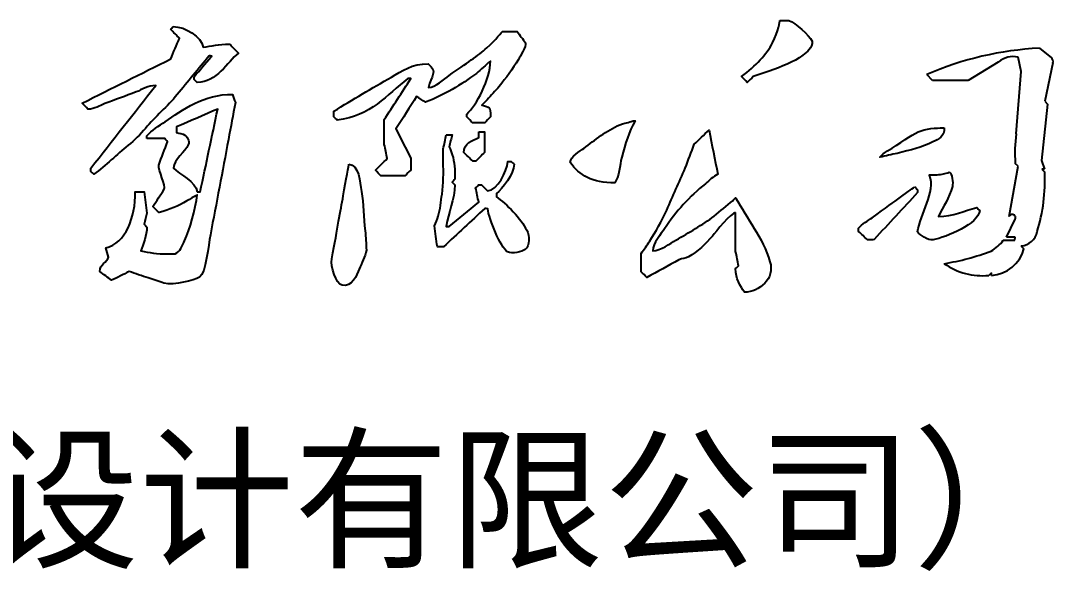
# Model space of a CAD drawing. Extents: x 14207793 to 14719554, y -1675802 to -1228715.
# Drawn here: x 14665151 to 14667880, y -1384646 to -1383150 of the extents above; entities that cross this region are included whole.
import ezdxf

# ---------------------------------------------------------------- set-up
doc = ezdxf.new("R2010")
doc.units = 0
doc.header["$LTSCALE"] = 500
doc.header["$MEASUREMENT"] = 0
doc.layers.add('LAYER7', color=251, linetype='CONTINUOUS')
doc.layers.add('PUB_TITLE', color=4, linetype='CONTINUOUS')
doc.styles.add('宋体', font='SimSun.ttf')

# ---------------------------------------------------------------- blocks, each defined once
blk = doc.blocks.new('ming3')
at = {"layer": 'PUB_TITLE'}
blk.add_lwpolyline([(5036605.8, -765946.8, 0.04762), (5036709, -765919.1, 0.104583), (5036735.7, -765895), (5036761.4, -765895), (5036762, -765888.1), (5036742.6, -765888.1), (5036762, -765848.8, 1.011178), (5036748.8, -765842.6), (5036768.2, -765732), (5036762, -765725.7, -0.048654), (5036764, -765660.7), (5036775, -765523.4), (5036768.8, -765492, 0.240929), (5036724.7, -765502.5), (5036658.2, -765543.3), (5036580.1, -765543.3), (5036567, -765530.2, -0.090939), (5036815.6, -765472), (5036841.9, -765493.4, -0.25728), (5036845.2, -765504.2), (5036826.9, -765588.9), (5036833.2, -765595.2), (5036820.1, -765719.4), (5036826.4, -765738.3), (5036820.6, -765738.3), (5036820.6, -765738.8), (5036826.9, -765745.1, -0.08915), (5036810.2, -765876.1, -0.34658), (5036775, -765907.5), (5036775, -765908.1), (5036781.3, -765914.3, -0.316809), (5036710.1, -765972.5), (5036710.1, -765966.7), (5036709.5, -765966.7), (5036703.8, -765972.5, -0.180615), (5036605.8, -765946.8, -138.700855)], format="xyb", dxfattribs=at)
for points, knots in [([(5036243.7, -765411.3), (5036243.7, -765411.3), (5036243.7, -765411.3), (5036237.9, -765459.3), (5036190.9, -765511), (5036159.3, -765534.4), (5036163.5, -765538.8), (5036167.7, -765543.2), (5036171.9, -765547.5), (5036176.3, -765543.2), (5036180.6, -765538.8), (5036185, -765534.4), (5036196.7, -765530.6), (5036208.4, -765526.7), (5036220.1, -765522.9), (5036247.6, -765512.1), (5036273, -765503.3), (5036294.5, -765487.3), (5036303.8, -765480.4), (5036314.9, -765472.2), (5036315, -765456.3), (5036307, -765443.9), (5036278.2, -765415.5), (5036263.6, -765411.3), (5036257, -765411.3), (5036250.3, -765411.3), (5036243.7, -765411.3)], [0, 0, 0, 0, 0, 0.5, 1, 1, 1, 2, 2, 2, 3, 3, 3, 4, 4, 4, 5, 5, 5, 6, 6, 6, 7, 7, 7, 8, 8, 8, 8]), ([(5034907.4, -765424.4), (5034905.5, -765426.5), (5034903.6, -765428.6), (5034901.7, -765430.7), (5034908.1, -765437.1), (5034914.6, -765443.6), (5034921.1, -765450.1), (5034914.6, -765465.3), (5034908.1, -765480.5), (5034901.7, -765495.7), (5034836.7, -765528.1), (5034771.7, -765560.6), (5034706.8, -765593.1), (5034710.9, -765597.5), (5034715.1, -765601.9), (5034719.3, -765606.2), (5034719.5, -765606.2), (5034719.7, -765606.2), (5034719.9, -765606.2), (5034734.1, -765606.6), (5034745.7, -765598.5), (5034756.5, -765594.2), (5034779.6, -765585.6), (5034802.7, -765577), (5034825.7, -765568.5), (5034838.7, -765563.3), (5034851.9, -765554.3), (5034868.7, -765554.3), (5034821.2, -765614.9), (5034773.6, -765675.6), (5034726.1, -765736.2), (5034726.1, -765738.6), (5034726.1, -765741.1), (5034726.1, -765743.5), (5034728.2, -765745.4), (5034730.3, -765747.4), (5034732.4, -765749.3), (5034760, -765730.5), (5034782.4, -765706.4), (5034807.9, -765685.9), (5034821.3, -765675), (5034835.3, -765662.1), (5034846.1, -765648.7), (5034866.9, -765623), (5034894.8, -765600.5), (5034915.8, -765574.3), (5034939.4, -765545.8), (5034963, -765517.3), (5034986.6, -765488.8), (5034988.5, -765489), (5034990.4, -765489.2), (5034992.3, -765489.4), (5034991.6, -765490.1), (5034990.9, -765490.8), (5034990.2, -765491.5), (5034978, -765506), (5034965.8, -765520.5), (5034953.6, -765535), (5034953.6, -765537), (5034953.6, -765539.1), (5034953.6, -765541.2), (5034955.8, -765543.3), (5034958.1, -765545.4), (5034960.4, -765547.5), (5035002.9, -765547.8), (5035026.7, -765502.2), (5035051, -765483.1), (5035044.6, -765476.4), (5035038.1, -765469.8), (5035031.6, -765463.2), (5035031.5, -765463.2), (5035031.3, -765463.2), (5035031.1, -765463.2), (5035007.5, -765462.9), (5034991.8, -765467.8), (5034973, -765469.4), (5034969.4, -765447.1), (5034933.6, -765424.2), (5034907.4, -765424.4)], [0, 0, 0, 0, 1, 1, 1, 2, 2, 2, 3, 3, 3, 4, 4, 4, 5, 5, 5, 6, 6, 6, 7, 7, 7, 8, 8, 8, 9, 9, 9, 10, 10, 10, 11, 11, 11, 12, 12, 12, 13, 13, 13, 14, 14, 14, 15, 15, 15, 16, 16, 16, 17, 17, 17, 18, 18, 18, 19, 19, 19, 20, 20, 20, 21, 21, 21, 22, 22, 22, 23, 23, 23, 24, 24, 24, 25, 25, 25, 26, 26, 26, 26]), ([(5035632.2, -765434.9), (5035632.2, -765434.9), (5035632.2, -765434.9), (5035604, -765472), (5035553.6, -765505), (5035514.8, -765532.3), (5035504.6, -765539.5), (5035484.5, -765558.6), (5035469.7, -765558.5), (5035474.2, -765534.1), (5035491.5, -765523.4), (5035469.2, -765506.7), (5035433.8, -765505.7), (5035410.5, -765522.3), (5035388, -765535.5), (5035344.9, -765560.8), (5035302.6, -765584.8), (5035261.2, -765610.9), (5035261.2, -765615.1), (5035261.2, -765619.3), (5035261.2, -765623.5), (5035263.6, -765625.8), (5035266.1, -765628.1), (5035268.5, -765630.3), (5035343.1, -765622.1), (5035377.3, -765574.7), (5035424.1, -765539.1), (5035426.2, -765539.1), (5035428.3, -765539.1), (5035430.4, -765539.1), (5035411, -765569.2), (5035391.6, -765599.2), (5035372.3, -765629.3), (5035372.3, -765635.2), (5035372.3, -765641.2), (5035372.3, -765647.1), (5035372.3, -765659.5), (5035372.3, -765671.9), (5035372.3, -765684.3), (5035374.4, -765694.6), (5035376.4, -765704.9), (5035378.5, -765715.2), (5035370, -765723.8), (5035361.4, -765732.3), (5035352.9, -765740.9), (5035356.9, -765745.1), (5035360.9, -765749.3), (5035364.9, -765753.5), (5035365.1, -765753.5), (5035365.3, -765753.5), (5035365.4, -765753.5), (5035382.9, -765753.5), (5035400.4, -765753.5), (5035417.8, -765753.5), (5035422, -765749.1), (5035426.2, -765744.7), (5035430.4, -765740.4), (5035430.4, -765731.6), (5035430.4, -765722.9), (5035430.4, -765714.2), (5035419.6, -765692.7), (5035408.8, -765671.2), (5035397.9, -765649.7), (5035413.1, -765626), (5035428.3, -765602.2), (5035443.5, -765578.4), (5035450, -765582.6), (5035456.4, -765586.8), (5035462.9, -765591), (5035504, -765575.2), (5035542.2, -765552.4), (5035575, -765527.6), (5035585.4, -765518.5), (5035595.7, -765509.4), (5035606, -765500.4), (5035606.7, -765539.1), (5035574.7, -765599), (5035554.1, -765617.2), (5035554.1, -765619.3), (5035554.1, -765621.4), (5035554.1, -765623.5), (5035558.5, -765627.9), (5035562.8, -765632.2), (5035567.2, -765636.6), (5035575.9, -765636.6), (5035584.7, -765636.6), (5035593.4, -765636.6), (5035597.6, -765632.2), (5035601.8, -765627.9), (5035606, -765623.5), (5035606.6, -765598.6), (5035604.6, -765603.7), (5035587.1, -765597.3), (5035590.9, -765593.5), (5035594.8, -765589.6), (5035598.6, -765585.8), (5035607.5, -765576), (5035616.4, -765566.2), (5035625.4, -765556.4), (5035640.6, -765537.2), (5035654.9, -765518.6), (5035667.8, -765496.7), (5035671.5, -765490.5), (5035685.2, -765468.1), (5035683.5, -765460.5), (5035677.2, -765452), (5035670.9, -765443.4), (5035664.7, -765434.9), (5035653.8, -765434.9), (5035643, -765434.9), (5035632.2, -765434.9)], [0, 0, 0, 0, 0, 0.5, 1, 1, 1, 2, 2, 2, 3, 3, 3, 4, 4, 4, 5, 5, 5, 6, 6, 6, 7, 7, 7, 8, 8, 8, 9, 9, 9, 10, 10, 10, 11, 11, 11, 12, 12, 12, 13, 13, 13, 14, 14, 14, 15, 15, 15, 16, 16, 16, 17, 17, 17, 18, 18, 18, 19, 19, 19, 20, 20, 20, 21, 21, 21, 22, 22, 22, 23, 23, 23, 24, 24, 24, 25, 25, 25, 26, 26, 26, 27, 27, 27, 28, 28, 28, 29, 29, 29, 30, 30, 30, 31, 31, 31, 32, 32, 32, 33, 33, 33, 34, 34, 34, 35, 35, 35, 36, 36, 36, 36]), ([(5034849.3, -765671.2), (5034862.4, -765671.2), (5034875.5, -765671.2), (5034888.6, -765671.2), (5034890.7, -765673.5), (5034892.8, -765675.7), (5034894.9, -765678), (5034888.4, -765695.1), (5034881.9, -765712.2), (5034875.5, -765729.4), (5034873.8, -765740.8), (5034892.1, -765775.3), (5034887.5, -765782.8), (5034879.2, -765795.6), (5034870.8, -765808.3), (5034862.4, -765821.1), (5034866.9, -765825.4), (5034871.5, -765829.8), (5034876, -765834.2), (5034900, -765827.9), (5034918.4, -765819.6), (5034937.3, -765808.5), (5034944.8, -765804.1), (5034952.3, -765799.8), (5034959.8, -765795.4), (5034957.3, -765826.8), (5034943.1, -765871.2), (5034932.1, -765896.5), (5034927.7, -765906.7), (5034922.4, -765921.2), (5034911.6, -765924.8), (5034906.1, -765925), (5034900.5, -765925.2), (5034894.9, -765925.3), (5034871.1, -765925.3), (5034854.7, -765922.7), (5034836.2, -765918.5), (5034841.9, -765902.9), (5034849.2, -765885.2), (5034849.3, -765866.1), (5034847.2, -765864), (5034845.1, -765861.9), (5034843, -765859.8), (5034845.1, -765851.6), (5034847.2, -765843.4), (5034849.3, -765835.2), (5034847.2, -765819.7), (5034845.1, -765804.1), (5034843, -765788.6), (5034836.5, -765788.6), (5034830.1, -765788.6), (5034823.6, -765788.6), (5034824.5, -765844.2), (5034802.5, -765902.9), (5034758.6, -765911.7), (5034760.7, -765918.5), (5034762.8, -765925.3), (5034764.9, -765932.2), (5034761.5, -765944.2), (5034745.6, -765947.4), (5034745.5, -765964.1), (5034754.3, -765970.6), (5034763, -765977), (5034771.7, -765983.5), (5034784.5, -765977), (5034797.2, -765970.6), (5034810, -765964.1), (5034824.1, -765968.8), (5034838.3, -765973.6), (5034852.4, -765978.3), (5034864, -765982.1), (5034875.5, -765986), (5034887, -765989.8), (5034909.7, -765995.1), (5034953.5, -765983.7), (5034965.1, -765976.7), (5034980.1, -765967.6), (5034984.3, -765905.6), (5034989.2, -765883.4), (5035002.5, -765813.4), (5035015.7, -765743.3), (5035029, -765673.3), (5035034.1, -765646), (5035039.2, -765618.8), (5035044.2, -765591.5), (5035042.1, -765585.6), (5035040, -765579.7), (5035037.9, -765573.7), (5034976.6, -765572.8), (5034926, -765608.1), (5034889.6, -765634), (5034876.5, -765643.3), (5034859.1, -765652.9), (5034849.3, -765665.4), (5034849.3, -765667.4), (5034849.3, -765669.3), (5034849.3, -765671.2)], [0, 0, 0, 0, 1, 1, 1, 2, 2, 2, 3, 3, 3, 4, 4, 4, 5, 5, 5, 6, 6, 6, 7, 7, 7, 8, 8, 8, 9, 9, 9, 10, 10, 10, 11, 11, 11, 12, 12, 12, 13, 13, 13, 14, 14, 14, 15, 15, 15, 16, 16, 16, 17, 17, 17, 18, 18, 18, 19, 19, 19, 20, 20, 20, 21, 21, 21, 22, 22, 22, 23, 23, 23, 24, 24, 24, 25, 25, 25, 26, 26, 26, 27, 27, 27, 28, 28, 28, 29, 29, 29, 30, 30, 30, 31, 31, 31, 32, 32, 32, 32]), ([(5034959.8, -765788.6), (5034958, -765766.3), (5034921.1, -765749.9), (5034908, -765736.2), (5034908, -765717.1), (5034934.4, -765700.2), (5034940.5, -765684.8), (5034944.1, -765675.8), (5034937, -765665.9), (5034933.1, -765663.3), (5034928, -765660), (5034921.1, -765659.9), (5034914.3, -765658.1), (5034914.3, -765653.9), (5034914.3, -765649.7), (5034914.3, -765645.5), (5034944.7, -765632.4), (5034975.1, -765619.3), (5035005.4, -765606.2), (5034992.5, -765667), (5034979.6, -765727.8), (5034966.7, -765788.6), (5034964.4, -765788.6), (5034962.1, -765788.6), (5034959.8, -765788.6)], [0, 0, 0, 0, 1, 1, 1, 2, 2, 2, 3, 3, 3, 4, 4, 4, 5, 5, 5, 6, 6, 6, 7, 7, 7, 8, 8, 8, 8]), ([(5035919.3, -765632.4), (5035919.3, -765632.4), (5035919.3, -765632.4), (5035909.6, -765636.3), (5035899.9, -765636.9), (5035891, -765640.8), (5035861.2, -765653.9), (5035836.5, -765674.2), (5035811.9, -765692.7), (5035803.9, -765698.7), (5035781.9, -765711.2), (5035782, -765723.6), (5035802, -765752.5), (5035830.6, -765768.8), (5035880, -765768.7), (5035890, -765755.1), (5035890.4, -765730.9), (5035895.2, -765712.1), (5035902.7, -765682.6), (5035911.8, -765655.9), (5035924.6, -765632.4), (5035922.8, -765632.4), (5035921.1, -765632.4), (5035919.3, -765632.4)], [0, 0, 0, 0, 0, 0.5, 1, 1, 1, 2, 2, 2, 3, 3, 3, 4, 4, 4, 5, 5, 5, 6, 6, 6, 7, 7, 7, 7]), ([(5036605.8, -765647.6), (5036605.8, -765647.6), (5036605.8, -765647.6), (5036555.1, -765646.7), (5036529.7, -765666.6), (5036499.9, -765686.4), (5036488.4, -765694.1), (5036472.5, -765701.6), (5036463.8, -765712.1), (5036476.5, -765709.3), (5036489.3, -765706.5), (5036502, -765703.7), (5036530.3, -765696.4), (5036557.4, -765690.4), (5036580.6, -765678.5), (5036593.3, -765672), (5036606.1, -765667.3), (5036605.8, -765647.6)], [0, 0, 0, 0, 0, 0.5, 1, 1, 1, 2, 2, 2, 3, 3, 3, 4, 4, 4, 5, 5, 5, 5]), ([(5035508.5, -765662.8), (5035506.4, -765673.1), (5035504.3, -765683.4), (5035502.2, -765693.7), (5035502.2, -765703.2), (5035502.2, -765712.6), (5035502.2, -765722), (5035502.2, -765746.3), (5035503.3, -765771), (5035499.6, -765793.3), (5035496.8, -765810.1), (5035495.7, -765826.9), (5035491.2, -765842), (5035488.4, -765849.2), (5035485.6, -765856.4), (5035482.8, -765863.5), (5035484.9, -765878.9), (5035487, -765894.3), (5035489.1, -765909.6), (5035493.7, -765909.6), (5035498.2, -765909.6), (5035502.7, -765909.6), (5035532.9, -765881.5), (5035563.2, -765853.4), (5035593.4, -765825.3), (5035595.7, -765825.4), (5035597.9, -765825.6), (5035600.2, -765825.8), (5035602.6, -765849.3), (5035628.6, -765911.1), (5035643.7, -765920.6), (5035654.1, -765927.2), (5035675.9, -765920.3), (5035682.5, -765915.4), (5035693.2, -765907.4), (5035692.5, -765885.6), (5035686.1, -765872.9), (5035674.2, -765849.1), (5035640.8, -765813.6), (5035619.1, -765799.6), (5035619.1, -765797.1), (5035619.1, -765794.7), (5035619.1, -765792.2), (5035631.5, -765782.8), (5035658.4, -765749.1), (5035658.4, -765727.8), (5035656.1, -765725.7), (5035653.8, -765723.6), (5035651.6, -765721.5), (5035649.3, -765721.7), (5035647, -765721.9), (5035644.7, -765722), (5035641.2, -765744.5), (5035623, -765784.5), (5035599.7, -765786.5), (5035595.3, -765782.1), (5035590.9, -765777.7), (5035586.6, -765773.4), (5035584.3, -765773.4), (5035582, -765773.4), (5035579.8, -765773.4), (5035577.7, -765775.5), (5035575.6, -765777.6), (5035573.5, -765779.7), (5035575.7, -765790.3), (5035578, -765801), (5035580.3, -765811.6), (5035558.5, -765829.3), (5035536.6, -765846.9), (5035514.8, -765864.6), (5035512.7, -765864.6), (5035510.6, -765864.6), (5035508.5, -765864.6), (5035513, -765833.8), (5035527.7, -765805.9), (5035527.9, -765772.9), (5035525.8, -765770.9), (5035523.7, -765769), (5035521.6, -765767.1), (5035523.7, -765765), (5035525.8, -765762.9), (5035527.9, -765760.8), (5035527.9, -765760.6), (5035527.9, -765760.5), (5035527.9, -765760.3), (5035528, -765740.5), (5035526.8, -765722.4), (5035522.1, -765706.8), (5035519.9, -765701.1), (5035517.6, -765695.3), (5035515.3, -765689.5), (5035517.4, -765680.6), (5035519.5, -765671.7), (5035521.6, -765662.8), (5035517.2, -765662.8), (5035512.9, -765662.8), (5035508.5, -765662.8)], [0, 0, 0, 0, 1, 1, 1, 2, 2, 2, 3, 3, 3, 4, 4, 4, 5, 5, 5, 6, 6, 6, 7, 7, 7, 8, 8, 8, 9, 9, 9, 10, 10, 10, 11, 11, 11, 12, 12, 12, 13, 13, 13, 14, 14, 14, 15, 15, 15, 16, 16, 16, 17, 17, 17, 18, 18, 18, 19, 19, 19, 20, 20, 20, 21, 21, 21, 22, 22, 22, 23, 23, 23, 24, 24, 24, 25, 25, 25, 26, 26, 26, 27, 27, 27, 28, 28, 28, 29, 29, 29, 30, 30, 30, 31, 31, 31, 32, 32, 32, 32]), ([(5035580.3, -765656), (5035580.3, -765660.4), (5035580.3, -765664.7), (5035580.3, -765669.1), (5035566.2, -765675.2), (5035547.4, -765681.3), (5035547.8, -765702.1), (5035554.3, -765708.4), (5035560.7, -765714.7), (5035567.2, -765721), (5035569.5, -765721), (5035571.7, -765721), (5035574, -765721), (5035580.3, -765714.5), (5035586.6, -765708.1), (5035592.9, -765701.6), (5035592.9, -765686.4), (5035592.9, -765671.2), (5035592.9, -765656), (5035588.7, -765656), (5035584.5, -765656), (5035580.3, -765656)], [0, 0, 0, 0, 1, 1, 1, 2, 2, 2, 3, 3, 3, 4, 4, 4, 5, 5, 5, 6, 6, 6, 7, 7, 7, 7]), ([(5036146.2, -765834.2), (5036146.2, -765862.8), (5036146.2, -765891.5), (5036146.2, -765920.1), (5036148.3, -765930.6), (5036150.4, -765941.1), (5036152.5, -765951.5), (5036150.4, -765953.6), (5036148.3, -765955.7), (5036146.2, -765957.8), (5036145.8, -765980.4), (5036156.7, -765996), (5036165.6, -766009.7), (5036198.2, -766008.8), (5036233.3, -765980.7), (5036221.7, -765942.6), (5036205.4, -765889.1), (5036171.5, -765847), (5036146.2, -765801.7), (5036144.1, -765803.8), (5036142, -765805.9), (5036139.9, -765808), (5036126.3, -765819.3), (5036112.7, -765830.7), (5036099.1, -765842), (5036072.4, -765861.6), (5036044, -765877.8), (5036014.7, -765895), (5036002.3, -765902.2), (5035980.8, -765918.3), (5035963.9, -765918.5), (5035963.6, -765902.4), (5035982.2, -765880.8), (5035989.5, -765869.8), (5036014.7, -765832.1), (5036044.4, -765798.4), (5036079.7, -765770.8), (5036088.2, -765764.1), (5036096.6, -765754.3), (5036106.9, -765749.8), (5036100.5, -765717.3), (5036094, -765684.8), (5036087.5, -765652.3), (5036076.7, -765662.8), (5036065.9, -765673.3), (5036055, -765683.8), (5036048.4, -765701.4), (5036041.8, -765719.1), (5036035.1, -765736.7), (5036021.5, -765767.4), (5036007.9, -765798.2), (5035994.3, -765828.9), (5035983.9, -765852.5), (5035970, -765876.1), (5035956.5, -765897.6), (5035950.4, -765906.5), (5035944.3, -765915.4), (5035938.2, -765924.3), (5035938.2, -765937.7), (5035938.2, -765951.2), (5035938.2, -765964.6), (5035942.4, -765968.8), (5035946.6, -765973), (5035950.8, -765977.2), (5035974.2, -765964.3), (5035997.6, -765951.4), (5036021, -765938.4), (5036028.6, -765934.7), (5036036, -765935.4), (5036042.5, -765931.6), (5036061.4, -765920.4), (5036081.3, -765902.8), (5036094.9, -765886), (5036101.9, -765877.3), (5036136.1, -765834.1), (5036146.2, -765834.2)], [0, 0, 0, 0, 1, 1, 1, 2, 2, 2, 3, 3, 3, 4, 4, 4, 5, 5, 5, 6, 6, 6, 7, 7, 7, 8, 8, 8, 9, 9, 9, 10, 10, 10, 11, 11, 11, 12, 12, 12, 13, 13, 13, 14, 14, 14, 15, 15, 15, 16, 16, 16, 17, 17, 17, 18, 18, 18, 19, 19, 19, 20, 20, 20, 21, 21, 21, 22, 22, 22, 23, 23, 23, 24, 24, 24, 25, 25, 25, 25]), ([(5035294.2, -765727.8), (5035294.2, -765727.8), (5035294.2, -765727.8), (5035281.8, -765797.1), (5035269.4, -765866.5), (5035257, -765935.8), (5035253.2, -765953.1), (5035265.4, -765991), (5035279.5, -765994.5), (5035300.8, -765999.9), (5035311.9, -765971.2), (5035317.2, -765958.9), (5035322.7, -765946.2), (5035329.8, -765931.3), (5035333, -765917), (5035332.1, -765902.8), (5035331.2, -765888.7), (5035330.3, -765874.5), (5035325.5, -765844.7), (5035327.3, -765814.9), (5035321.9, -765787.5), (5035318, -765767.3), (5035317.2, -765727.4), (5035294.2, -765727.8)], [0, 0, 0, 0, 0, 0.5, 1, 1, 1, 2, 2, 2, 3, 3, 3, 4, 4, 4, 5, 5, 5, 6, 6, 6, 7, 7, 7, 7]), ([(5036617.3, -765745.1), (5036617.3, -765745.1), (5036617.3, -765745.1), (5036607.5, -765749.4), (5036584.7, -765751.5), (5036573.3, -765751.4), (5036573.3, -765751.5), (5036573.3, -765751.7), (5036573.3, -765751.9), (5036588, -765788.4), (5036552.2, -765837.9), (5036547.1, -765876.6), (5036551.1, -765882.9), (5036570.2, -765896.7), (5036581.2, -765894.4), (5036610.7, -765888.4), (5036681.2, -765859.4), (5036683.9, -765829.4), (5036681.6, -765827.4), (5036679.3, -765825.3), (5036677.1, -765823.2), (5036649.2, -765829.9), (5036625.5, -765842.4), (5036592.7, -765842.6), (5036603.3, -765821.3), (5036616.7, -765801.7), (5036623.6, -765776.5), (5036625.8, -765768.5), (5036623.1, -765748.2), (5036617.3, -765745.1)], [0, 0, 0, 0, 0, 0.5, 1, 1, 1, 2, 2, 2, 3, 3, 3, 4, 4, 4, 5, 5, 5, 6, 6, 6, 7, 7, 7, 8, 8, 8, 9, 9, 9, 9]), ([(5036540.3, -765777.6), (5036540.3, -765777.6), (5036540.3, -765777.6), (5036509.2, -765800.3), (5036478.1, -765823), (5036447, -765845.7), (5036437, -765852.8), (5036424.5, -765859), (5036417.1, -765868.8), (5036417.1, -765871), (5036417.1, -765873.3), (5036417.1, -765875.6), (5036423.6, -765881.9), (5036430.1, -765888.1), (5036436.5, -765894.4), (5036441.4, -765894.6), (5036448, -765894.9), (5036451.2, -765893.4), (5036483.2, -765859), (5036515.1, -765824.6), (5036547.1, -765790.2), (5036547.1, -765788.1), (5036547.1, -765786), (5036547.1, -765783.9), (5036544.8, -765781.8), (5036542.6, -765779.7), (5036540.3, -765777.6)], [0, 0, 0, 0, 0, 0.5, 1, 1, 1, 2, 2, 2, 3, 3, 3, 4, 4, 4, 5, 5, 5, 6, 6, 6, 7, 7, 7, 8, 8, 8, 8])]:
    blk.add_open_spline(points, degree=3, knots=knots, dxfattribs=at)

msp = doc.modelspace()

# ---------------------------------------------------------------- block references
at = {"layer": 'LAYER7', "xscale": 1.199999999254942, "yscale": 1.199999999953434, "zscale": 1.2}
msp.add_blockref('ming3', (8623665.29, -464656.53, 1554.42), dxfattribs=at)

# ---------------------------------------------------------------- texts
at = {"layer": 'PUB_TITLE', "style": '宋体'}
msp.add_text('(原安徽安博建筑设计有限公司）', height=300, dxfattribs=at).set_placement((14661986.43, -1384565.92, 1554.42))

doc.saveas('drawing.dxf')
